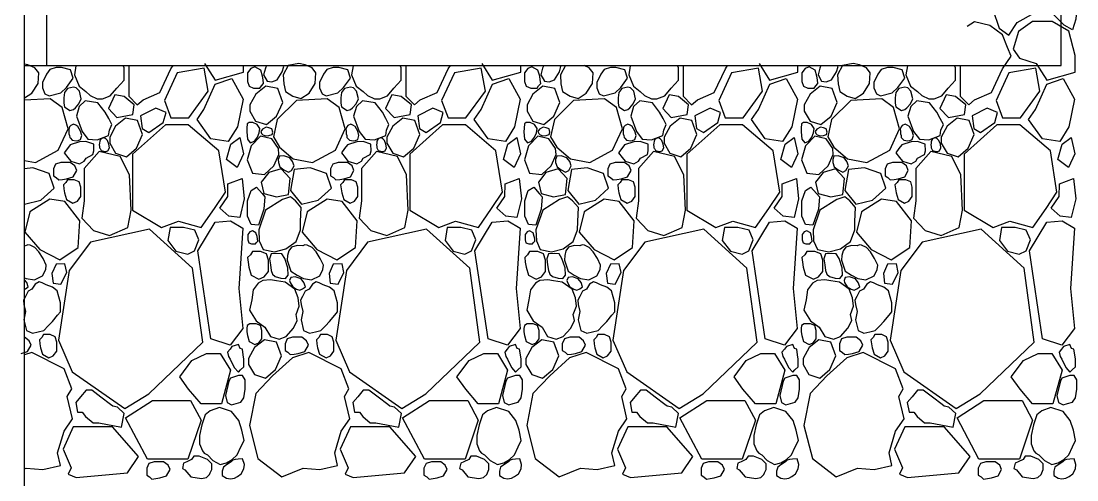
# Model space of a CAD drawing. Header units: millimetres. Extents: x 10227 to 13232, y 2 to 9351.
# Drawn here: x 11407.1 to 11743.1, y 764.8 to 911.1 of the extents above; entities that cross this region are included whole.
import ezdxf

# ---------------------------------------------------------------- set-up
doc = ezdxf.new("R2010")
doc.units = ezdxf.units.MM
for name, color, linetype in [('A-FURN', 9, 'Continuous'), ('A-WALL-FULL-EXTR', 1, 'Continuous'), ('RETINO', 20, 'Continuous')]:
    doc.layers.add(name, color=color, linetype=linetype)

msp = doc.modelspace()

# ---------------------------------------------------------------- linework, layer by layer
at = {"layer": 'A-FURN', "ltscale": 0.1}
msp.add_line((11408.18, 2.43), (11408.18, 896.87), dxfattribs=at)
at = {"layer": 'A-WALL-FULL-EXTR', "ltscale": 0.1}
for p, q in [((11408.18, 896.87), (11408.18, 1398.76)), ((11415.18, 1398.75), (11415.18, 896.87)), ((11738.18, 896.87), (11738.18, 1103.98)), ((11408.18, 896.87), (11708.18, 896.87)), ((11708.18, 896.87), (11738.18, 896.87))]:
    msp.add_line(p, q, dxfattribs=at)
at = {"layer": 'RETINO'}
for points in [[(11724.08, 910.56), (11729.6, 913.67), (11731.79, 918.62), (11729.95, 923.22), (11725, 924.61), (11718.33, 921.27), (11716.38, 914.7), (11718.45, 908.83), (11721.44, 906.53), (11724.08, 910.56)], [(11742.82, 911.7), (11741.74, 908.27), (11739.12, 909.76), (11735.87, 912.93), (11736.95, 915.59), (11738.71, 917.67), (11740.88, 918.22), (11742.24, 916.77), (11743.14, 915.68), (11742.82, 911.7)], [(11710.56, 885.99), (11715.93, 888.31), (11719.47, 895.87), (11722.26, 899.88), (11721.1, 902.68), (11719.47, 906.63), (11715.39, 909.69), (11710.56, 910.85), (11708.18, 909.32)], [(11730.18, 897.56), (11733.52, 892.24), (11742.58, 894.76), (11742.58, 900.08), (11740.53, 907.86), (11735.29, 910.93), (11728.96, 910.93), (11724.53, 907.79), (11722.83, 902.13), (11724.87, 899.2), (11730.18, 897.56)], [(11410.51, 888.13), (11412.48, 891.22), (11412.69, 894.62), (11411.48, 896.21), (11409.27, 897.11), (11408.18, 897.37)], [(11465.5, 897.56), (11468.84, 892.24), (11477.9, 894.76), (11477.9, 896.87)], [(11498.73, 888.13), (11500.7, 891.22), (11500.91, 894.62), (11499.71, 896.21), (11497.49, 897.11), (11495.45, 897.59), (11492.12, 896.89), (11490.54, 893.98), (11490.69, 891.07), (11491.21, 888.62), (11493.59, 887.16), (11496.14, 886.42), (11498.73, 888.13)], [(11553.73, 897.56), (11557.07, 892.24), (11566.13, 894.76), (11566.13, 896.87)], [(11641.96, 897.56), (11645.29, 892.24), (11654.35, 894.76), (11654.35, 896.87)], [(11675.19, 888.13), (11677.16, 891.22), (11677.37, 894.62), (11676.16, 896.21), (11673.94, 897.11), (11671.91, 897.59), (11668.57, 896.89), (11666.99, 893.98), (11667.14, 891.07), (11667.66, 888.62), (11670.04, 887.16), (11672.59, 886.42), (11675.19, 888.13)], [(11416, 887.26), (11419.7, 888.14), (11421.5, 889.9), (11423.68, 892.82), (11422.84, 895.55), (11419.93, 896.25), (11418.22, 896.25), (11416.19, 895.6), (11415.12, 894.15), (11413.84, 891.5), (11413.84, 889.82), (11414.68, 887.89), (11416, 887.26)], [(11424.54, 896.87), (11424.53, 896.84), (11424.04, 893.94), (11425.53, 890.34)], [(11425.53, 890.34), (11427.7, 888.64), (11429.11, 887.35), (11431.32, 886.26), (11433.02, 886.26), (11435.47, 887.19), (11437.52, 889.68), (11439.85, 892.2), (11439.85, 896.15), (11439.54, 896.87)], [(11441.32, 896.87), (11441.32, 895.05), (11441.32, 890.08), (11441.32, 887.15), (11444.05, 884.36), (11445.88, 885.99)], [(11445.88, 885.99), (11451.25, 888.31), (11454.79, 895.87), (11455.49, 896.87)], [(11454.74, 880.21), (11460.46, 880.21), (11466.64, 888.74), (11465.34, 896.1), (11456.8, 894.59), (11452.72, 885.77)], [(11483.93, 893.53), (11483.35, 895.46), (11481.45, 896.5), (11480.15, 895.95), (11479.14, 894.57), (11479.14, 891.83), (11479.62, 890.27), (11481.05, 889.63), (11483.08, 889.63), (11483.56, 890.46), (11484.25, 891.18), (11484.13, 892.32), (11483.93, 893.53)], [(11480.36, 896.87), (11480.77, 896.79), (11481, 896.87)], [(11484.85, 896.06), (11484.28, 893.97), (11485.41, 891.93), (11486.92, 891.69), (11488.63, 892.36), (11490.2, 894.87), (11490.66, 896.57), (11490.45, 896.87)], [(11485.19, 896.87), (11484.85, 896.06)], [(11504.23, 887.26), (11507.92, 888.14), (11509.73, 889.9), (11511.9, 892.82), (11511.07, 895.55), (11508.16, 896.25), (11506.44, 896.25), (11504.42, 895.6), (11503.35, 894.15), (11502.06, 891.5), (11502.06, 889.82), (11502.91, 887.89), (11504.23, 887.26)], [(11512.77, 896.87), (11512.75, 896.84), (11512.26, 893.94), (11513.76, 890.34)], [(11513.76, 890.34), (11515.92, 888.64), (11517.33, 887.35), (11519.55, 886.26), (11521.24, 886.26), (11523.7, 887.19), (11525.75, 889.68), (11528.08, 892.2), (11528.08, 896.15), (11527.77, 896.87)], [(11529.55, 896.87), (11529.55, 895.05), (11529.55, 890.08), (11529.55, 887.15), (11532.27, 884.36), (11534.11, 885.99)], [(11534.11, 885.99), (11539.48, 888.31), (11543.02, 895.87), (11543.72, 896.87)], [(11542.97, 880.21), (11548.69, 880.21), (11554.87, 888.74), (11553.57, 896.1), (11545.02, 894.59), (11540.94, 885.77)], [(11572.16, 893.53), (11571.57, 895.46), (11569.68, 896.5), (11568.38, 895.95), (11567.36, 894.57), (11567.36, 891.83), (11567.85, 890.27), (11569.28, 889.63), (11571.31, 889.63), (11571.79, 890.46), (11572.48, 891.18), (11572.35, 892.32), (11572.16, 893.53)], [(11568.58, 896.87), (11569, 896.79), (11569.23, 896.87)], [(11573.08, 896.06), (11572.51, 893.97), (11573.64, 891.93), (11575.15, 891.69), (11576.85, 892.36), (11578.43, 894.87), (11578.88, 896.57), (11578.68, 896.87)], [(11573.42, 896.87), (11573.08, 896.06)], [(11580.33, 896.87), (11578.77, 893.98), (11578.92, 891.07), (11579.44, 888.62), (11581.81, 887.16), (11584.36, 886.42), (11586.96, 888.13)], [(11586.96, 888.13), (11588.93, 891.22), (11589.14, 894.62), (11587.94, 896.21), (11586.31, 896.87)], [(11592.45, 887.26), (11596.15, 888.14), (11597.95, 889.9), (11600.13, 892.82), (11599.3, 895.55), (11596.38, 896.25), (11594.67, 896.25), (11592.64, 895.6), (11591.57, 894.15), (11590.29, 891.5), (11590.29, 889.82), (11591.13, 887.89), (11592.45, 887.26)], [(11601, 896.87), (11600.98, 896.84), (11600.49, 893.94), (11601.98, 890.34)], [(11601.98, 890.34), (11604.15, 888.64), (11605.56, 887.35), (11607.78, 886.26), (11609.47, 886.26), (11611.93, 887.19), (11613.98, 889.68), (11616.3, 892.2), (11616.3, 896.15), (11615.99, 896.87)], [(11617.78, 896.87), (11617.78, 895.05), (11617.78, 890.08), (11617.78, 887.15), (11620.5, 884.36), (11622.33, 885.99)], [(11622.33, 885.99), (11627.71, 888.31), (11631.24, 895.87), (11631.94, 896.87)], [(11631.19, 880.21), (11636.92, 880.21), (11643.09, 888.74), (11641.79, 896.1), (11633.25, 894.59), (11629.17, 885.77)], [(11660.39, 893.53), (11659.8, 895.46), (11657.91, 896.5), (11656.6, 895.95), (11655.59, 894.57), (11655.59, 891.83), (11656.07, 890.27), (11657.5, 889.63), (11659.54, 889.63), (11660.01, 890.46), (11660.71, 891.18), (11660.58, 892.32), (11660.39, 893.53)], [(11656.81, 896.87), (11657.23, 896.79), (11657.45, 896.87)], [(11661.3, 896.06), (11660.74, 893.97), (11661.86, 891.93), (11663.37, 891.69), (11665.08, 892.36), (11666.65, 894.87), (11667.11, 896.57), (11666.9, 896.87)], [(11661.65, 896.87), (11661.3, 896.06)], [(11680.68, 887.26), (11684.38, 888.14), (11686.18, 889.9), (11688.36, 892.82), (11687.52, 895.55), (11684.61, 896.25), (11682.9, 896.25), (11680.87, 895.6), (11679.8, 894.15), (11678.52, 891.5), (11678.52, 889.82), (11679.36, 887.89), (11680.68, 887.26)], [(11689.22, 896.87), (11689.21, 896.84), (11688.72, 893.94), (11690.21, 890.34)], [(11690.21, 890.34), (11692.38, 888.64), (11693.79, 887.35), (11696, 886.26), (11697.7, 886.26), (11700.15, 887.19), (11702.2, 889.68), (11704.53, 892.2), (11704.53, 896.15), (11704.22, 896.87)], [(11706, 896.87), (11706, 895.05), (11706, 890.08), (11706, 887.15), (11708.72, 884.36), (11710.56, 885.99)], [(11719.42, 880.21), (11725.14, 880.21), (11731.32, 888.74), (11730.02, 896.1), (11721.48, 894.59), (11717.4, 885.77)], [(11467.51, 873.5), (11463.07, 879.68), (11465.29, 882.86), (11468.9, 890.98), (11474.13, 892.72), (11477.73, 886.21), (11475.93, 877.32)], [(11555.73, 873.5), (11551.3, 879.68), (11553.52, 882.86), (11557.12, 890.98), (11562.35, 892.72), (11565.96, 886.21), (11564.16, 877.32)], [(11643.96, 873.5), (11639.52, 879.68), (11641.75, 882.86), (11645.35, 890.98), (11650.58, 892.72), (11654.18, 886.21), (11652.38, 877.32)], [(11732.18, 873.5), (11727.75, 879.68), (11729.97, 882.86), (11733.58, 890.98), (11738.81, 892.72), (11742.41, 886.21), (11740.61, 877.32)], [(11408.18, 886.6), (11410.51, 888.13)], [(11426.22, 886.31), (11425.64, 888.69), (11424.62, 889.75), (11423.72, 890.03), (11421.82, 889.57), (11420.88, 888.32), (11420.65, 886.63), (11420.64, 884.89), (11420.86, 883.73), (11422.63, 882.51), (11423.71, 882.88), (11424.35, 883.41), (11425.47, 884.64), (11426.22, 886.31)], [(11436.9, 887.56), (11434.87, 883.16), (11437.59, 880.31), (11442.64, 881.26), (11443.07, 884.35), (11439.87, 887.03), (11436.9, 887.56)], [(11481.74, 879.16), (11485.23, 878.06), (11488.42, 880.8), (11490.37, 885.16), (11488.78, 889.57), (11484.96, 890.31), (11481.79, 887.76), (11479.88, 884.32), (11479.88, 882.37), (11481.74, 879.16)], [(11514.45, 886.31), (11513.87, 888.69), (11512.85, 889.75), (11511.95, 890.03), (11510.05, 889.57), (11509.11, 888.32), (11508.87, 886.63), (11508.87, 884.89), (11509.09, 883.73), (11510.86, 882.51), (11511.94, 882.88), (11512.58, 883.41), (11513.69, 884.64), (11514.45, 886.31)], [(11525.12, 887.56), (11523.09, 883.16), (11525.82, 880.31), (11530.87, 881.26), (11531.29, 884.35), (11528.09, 887.03), (11525.12, 887.56)], [(11569.97, 879.16), (11573.46, 878.06), (11576.65, 880.8), (11578.59, 885.16), (11577, 889.57), (11573.19, 890.31), (11570.01, 887.76), (11568.11, 884.32), (11568.11, 882.37), (11569.97, 879.16)], [(11602.68, 886.31), (11602.09, 888.69), (11601.08, 889.75), (11600.18, 890.03), (11598.27, 889.57), (11597.34, 888.32), (11597.1, 886.63), (11597.09, 884.89), (11597.31, 883.73), (11599.09, 882.51), (11600.17, 882.88), (11600.8, 883.41), (11601.92, 884.64), (11602.68, 886.31)], [(11613.35, 887.56), (11611.32, 883.16), (11614.04, 880.31), (11619.1, 881.26), (11619.52, 884.35), (11616.32, 887.03), (11613.35, 887.56)], [(11658.2, 879.16), (11661.68, 878.06), (11664.88, 880.8), (11666.82, 885.16), (11665.23, 889.57), (11661.42, 890.31), (11658.24, 887.76), (11656.33, 884.32), (11656.33, 882.37), (11658.2, 879.16)], [(11690.9, 886.31), (11690.32, 888.69), (11689.3, 889.75), (11688.4, 890.03), (11686.5, 889.57), (11685.56, 888.32), (11685.33, 886.63), (11685.32, 884.89), (11685.54, 883.73), (11687.31, 882.51), (11688.39, 882.88), (11689.03, 883.41), (11690.14, 884.64), (11690.9, 886.31)], [(11701.58, 887.56), (11699.55, 883.16), (11702.27, 880.31), (11707.32, 881.26), (11707.75, 884.35), (11704.55, 887.03), (11701.58, 887.56)], [(11420.11, 883.55), (11416.32, 886.24), (11408.18, 885.83)], [(11433.85, 882.02), (11431.55, 885.04), (11427.52, 885.66), (11425.58, 883.82), (11424.69, 880.73), (11426.48, 875.88), (11428.35, 873.43), (11431.3, 873.24), (11434.9, 874.57), (11435.2, 876.34), (11435.96, 878.07), (11434.99, 880.01), (11433.85, 882.02)], [(11452.72, 885.77), (11454.74, 880.21)], [(11508.33, 883.55), (11504.54, 886.24), (11494.73, 885.74), (11488.59, 879.67), (11487.41, 874.13), (11489.34, 870.9), (11493.69, 867.2), (11499.86, 865.96), (11507.11, 869.88), (11510.25, 876.69), (11508.33, 883.55)], [(11522.08, 882.02), (11519.78, 885.04), (11515.75, 885.66), (11513.8, 883.82), (11512.91, 880.73), (11514.7, 875.88), (11516.58, 873.43), (11519.52, 873.24), (11523.13, 874.57), (11523.42, 876.34), (11524.18, 878.07), (11523.21, 880.01), (11522.08, 882.02)], [(11540.94, 885.77), (11542.97, 880.21)], [(11596.56, 883.55), (11592.77, 886.24), (11582.96, 885.74), (11576.82, 879.67), (11575.64, 874.13), (11577.57, 870.9), (11581.91, 867.2), (11588.09, 865.96), (11595.34, 869.88), (11598.47, 876.69), (11596.56, 883.55)], [(11610.3, 882.02), (11608.01, 885.04), (11603.98, 885.66), (11602.03, 883.82), (11601.14, 880.73), (11602.93, 875.88), (11604.8, 873.43), (11607.75, 873.24), (11611.35, 874.57), (11611.65, 876.34), (11612.41, 878.07), (11611.44, 880.01), (11610.3, 882.02)], [(11629.17, 885.77), (11631.19, 880.21)], [(11684.79, 883.55), (11681, 886.24), (11671.18, 885.74), (11665.05, 879.67), (11663.86, 874.13), (11665.8, 870.9), (11670.14, 867.2), (11676.31, 865.96), (11683.57, 869.88), (11686.7, 876.69), (11684.79, 883.55)], [(11698.53, 882.02), (11696.23, 885.04), (11692.2, 885.66), (11690.26, 883.82), (11689.36, 880.73), (11691.16, 875.88), (11693.03, 873.43), (11695.98, 873.24), (11699.58, 874.57), (11699.88, 876.34), (11700.63, 878.07), (11699.67, 880.01), (11698.53, 882.02)], [(11717.4, 885.77), (11719.42, 880.21)], [(11408.18, 866.65), (11411.63, 865.96), (11418.89, 869.88), (11422.02, 876.69), (11420.11, 883.55)], [(11445.63, 876.86), (11447.78, 875.54), (11452.35, 878.76), (11453.24, 881.92), (11449.95, 883.34), (11445.08, 880.89), (11445.63, 876.86)], [(11533.86, 876.86), (11536.01, 875.54), (11540.58, 878.76), (11541.46, 881.92), (11538.17, 883.34), (11533.31, 880.89), (11533.86, 876.86)], [(11622.09, 876.86), (11624.24, 875.54), (11628.8, 878.76), (11629.69, 881.92), (11626.4, 883.34), (11621.54, 880.89), (11622.09, 876.86)], [(11710.31, 876.86), (11712.46, 875.54), (11717.03, 878.76), (11717.92, 881.92), (11714.63, 883.34), (11709.76, 880.89), (11710.31, 876.86)], [(11423.34, 873.11), (11424.67, 872.94), (11425.28, 873.03), (11426.03, 873.37), (11426.4, 874.58), (11425.98, 875.95), (11425.18, 877.41), (11424.45, 877.9), (11423.8, 878.16), (11422.86, 877.75), (11422.49, 877.36), (11422.25, 876.62), (11422.28, 875.85), (11422.3, 875.15), (11422.48, 874.56), (11422.56, 873.99), (11422.79, 873.75), (11423.34, 873.11)], [(11437.13, 868.93), (11440.62, 867.83), (11443.81, 870.57), (11445.76, 874.93), (11444.17, 879.34), (11440.35, 880.08), (11437.17, 877.53), (11435.27, 874.09), (11435.27, 872.14), (11437.13, 868.93)], [(11464.4, 845.32), (11468.63, 851.35), (11472.1, 856.58), (11470.01, 869.75), (11460.26, 877.99), (11453.01, 877.99), (11442.55, 868.62), (11442.55, 850.79), (11451.81, 845.25), (11457.14, 847.32), (11464.4, 845.32)], [(11475.93, 877.32), (11473.01, 872.68)], [(11479.11, 873.44), (11480.04, 872.29), (11481.32, 872.79), (11482.28, 874.09), (11482.86, 875.43), (11483.09, 876.83), (11482.23, 878.1), (11480.87, 878.77), (11479.62, 878.77), (11479.04, 878.28), (11478.95, 876.89), (11478.92, 875.78), (11479.11, 873.44)], [(11484.97, 874.45), (11485.98, 874.58), (11486.96, 874.93), (11487.2, 875.66), (11486.88, 876.68), (11485.98, 877.09), (11485.04, 877.2), (11483.9, 876.59), (11483.34, 875.9), (11483.63, 875.26), (11484.07, 874.84), (11484.97, 874.45)], [(11511.56, 873.11), (11512.9, 872.94), (11513.51, 873.03), (11514.26, 873.37), (11514.63, 874.58), (11514.21, 875.95), (11513.4, 877.41), (11512.68, 877.9), (11512.03, 878.16), (11511.09, 877.75), (11510.72, 877.36), (11510.48, 876.62), (11510.51, 875.85), (11510.53, 875.15), (11510.71, 874.56), (11510.79, 873.99), (11511.02, 873.75), (11511.56, 873.11)], [(11525.36, 868.93), (11528.84, 867.83), (11532.04, 870.57), (11533.98, 874.93), (11532.39, 879.34), (11528.58, 880.08), (11525.4, 877.53), (11523.49, 874.09), (11523.49, 872.14), (11525.36, 868.93)], [(11552.63, 845.32), (11556.86, 851.35), (11560.33, 856.58), (11558.23, 869.75), (11548.48, 877.99), (11541.24, 877.99), (11530.78, 868.62), (11530.78, 850.79), (11540.03, 845.25), (11545.37, 847.32), (11552.63, 845.32)], [(11564.16, 877.32), (11561.24, 872.68)], [(11567.33, 873.44), (11568.27, 872.29), (11569.55, 872.79), (11570.5, 874.09), (11571.08, 875.43), (11571.32, 876.83), (11570.46, 878.1), (11569.1, 878.77), (11567.85, 878.77), (11567.27, 878.28), (11567.18, 876.89), (11567.14, 875.78), (11567.33, 873.44)], [(11573.19, 874.45), (11574.21, 874.58), (11575.19, 874.93), (11575.42, 875.66), (11575.11, 876.68), (11574.21, 877.09), (11573.27, 877.2), (11572.13, 876.59), (11571.57, 875.9), (11571.86, 875.26), (11572.29, 874.84), (11573.19, 874.45)], [(11599.79, 873.11), (11601.12, 872.94), (11601.74, 873.03), (11602.48, 873.37), (11602.86, 874.58), (11602.43, 875.95), (11601.63, 877.41), (11600.91, 877.9), (11600.25, 878.16), (11599.31, 877.75), (11598.95, 877.36), (11598.7, 876.62), (11598.74, 875.85), (11598.75, 875.15), (11598.93, 874.56), (11599.02, 873.99), (11599.25, 873.75), (11599.79, 873.11)], [(11613.58, 868.93), (11617.07, 867.83), (11620.27, 870.57), (11622.21, 874.93), (11620.62, 879.34), (11616.81, 880.08), (11613.63, 877.53), (11611.72, 874.09), (11611.72, 872.14), (11613.58, 868.93)], [(11640.86, 845.32), (11645.09, 851.35), (11648.56, 856.58), (11646.46, 869.75), (11636.71, 877.99), (11629.47, 877.99), (11619, 868.62), (11619, 850.79), (11628.26, 845.25), (11633.59, 847.32), (11640.86, 845.32)], [(11652.38, 877.32), (11649.46, 872.68)], [(11655.56, 873.44), (11656.49, 872.29), (11657.78, 872.79), (11658.73, 874.09), (11659.31, 875.43), (11659.55, 876.83), (11658.68, 878.1), (11657.33, 878.77), (11656.08, 878.77), (11655.49, 878.28), (11655.41, 876.89), (11655.37, 875.78), (11655.56, 873.44)], [(11661.42, 874.45), (11662.44, 874.58), (11663.42, 874.93), (11663.65, 875.66), (11663.33, 876.68), (11662.44, 877.09), (11661.49, 877.2), (11660.36, 876.59), (11659.79, 875.9), (11660.09, 875.26), (11660.52, 874.84), (11661.42, 874.45)], [(11688.02, 873.11), (11689.35, 872.94), (11689.96, 873.03), (11690.71, 873.37), (11691.08, 874.58), (11690.66, 875.95), (11689.85, 877.41), (11689.13, 877.9), (11688.48, 878.16), (11687.54, 877.75), (11687.17, 877.36), (11686.93, 876.62), (11686.96, 875.85), (11686.98, 875.15), (11687.16, 874.56), (11687.24, 873.99), (11687.47, 873.75), (11688.02, 873.11)], [(11701.81, 868.93), (11705.3, 867.83), (11708.49, 870.57), (11710.44, 874.93), (11708.85, 879.34), (11705.03, 880.08), (11701.85, 877.53), (11699.95, 874.09), (11699.95, 872.14), (11701.81, 868.93)], [(11729.08, 845.32), (11733.31, 851.35), (11736.78, 856.58), (11734.69, 869.75), (11724.94, 877.99), (11717.69, 877.99), (11707.23, 868.62), (11707.23, 850.79), (11716.49, 845.25), (11721.82, 847.32), (11729.08, 845.32)], [(11740.61, 877.32), (11737.69, 872.68)], [(11432.55, 869.84), (11433.59, 869.54), (11434.09, 869.54), (11434.73, 869.72), (11435.17, 870.64), (11435, 871.79), (11434.53, 873.04), (11434.02, 873.52), (11433.53, 873.81), (11432.73, 873.59), (11432.39, 873.33), (11432.11, 872.77), (11432.04, 872.15), (11431.97, 871.59), (11432.04, 871.09), (11432.04, 870.64), (11432.2, 870.41), (11432.55, 869.84)], [(11475.83, 864.37), (11472.44, 866.96), (11473.81, 871.83), (11476.68, 873.96), (11477.84, 868.78), (11475.83, 864.37)], [(11486.86, 873.52), (11483.29, 874.33), (11480.34, 871.33), (11479.07, 866.82), (11480.72, 862.56), (11484.58, 862.14), (11487.53, 864.94), (11489.15, 868.54), (11488.98, 870.48), (11486.86, 873.52)], [(11520.78, 869.84), (11521.82, 869.54), (11522.32, 869.54), (11522.95, 869.72), (11523.4, 870.64), (11523.22, 871.79), (11522.76, 873.04), (11522.24, 873.52), (11521.75, 873.81), (11520.95, 873.59), (11520.62, 873.33), (11520.33, 872.77), (11520.27, 872.15), (11520.2, 871.59), (11520.27, 871.09), (11520.27, 870.64), (11520.42, 870.41), (11520.78, 869.84)], [(11564.06, 864.37), (11560.66, 866.96), (11562.03, 871.83), (11564.91, 873.96), (11566.07, 868.78), (11564.06, 864.37)], [(11575.09, 873.52), (11571.52, 874.33), (11568.56, 871.33), (11567.29, 866.82), (11568.94, 862.56), (11572.81, 862.14), (11575.76, 864.94), (11577.37, 868.54), (11577.21, 870.48), (11575.09, 873.52)], [(11609, 869.84), (11610.05, 869.54), (11610.54, 869.54), (11611.18, 869.72), (11611.62, 870.64), (11611.45, 871.79), (11610.98, 873.04), (11610.47, 873.52), (11609.98, 873.81), (11609.18, 873.59), (11608.84, 873.33), (11608.56, 872.77), (11608.49, 872.15), (11608.42, 871.59), (11608.49, 871.09), (11608.49, 870.64), (11608.65, 870.41), (11609, 869.84)], [(11652.28, 864.37), (11648.89, 866.96), (11650.26, 871.83), (11653.14, 873.96), (11654.3, 868.78), (11652.28, 864.37)], [(11663.31, 873.52), (11659.75, 874.33), (11656.79, 871.33), (11655.52, 866.82), (11657.17, 862.56), (11661.03, 862.14), (11663.99, 864.94), (11665.6, 868.54), (11665.44, 870.48), (11663.31, 873.52)], [(11697.23, 869.84), (11698.27, 869.54), (11698.77, 869.54), (11699.41, 869.72), (11699.85, 870.64), (11699.68, 871.79), (11699.21, 873.04), (11698.69, 873.52), (11698.21, 873.81), (11697.41, 873.59), (11697.07, 873.33), (11696.79, 872.77), (11696.72, 872.15), (11696.65, 871.59), (11696.72, 871.09), (11696.72, 870.64), (11696.87, 870.41), (11697.23, 869.84)], [(11740.51, 864.37), (11737.12, 866.96), (11738.49, 871.83), (11741.36, 873.96), (11742.52, 868.78), (11740.51, 864.37)], [(11430.21, 871.88), (11427.69, 872.71), (11425.69, 872.54), (11422.72, 871.67), (11421.82, 870.43), (11420.83, 869.05), (11421.95, 867.6), (11422.9, 866.38), (11425.66, 865.56), (11427.16, 866.37), (11427.75, 867.35), (11429.96, 868.54), (11430.27, 869.76), (11430.21, 871.88)], [(11473.01, 872.68), (11467.51, 873.5)], [(11518.44, 871.88), (11515.91, 872.71), (11513.92, 872.54), (11510.94, 871.67), (11510.05, 870.43), (11509.05, 869.05), (11510.18, 867.6), (11511.13, 866.38), (11513.89, 865.56), (11515.38, 866.37), (11515.98, 867.35), (11518.19, 868.54), (11518.49, 869.76), (11518.44, 871.88)], [(11561.24, 872.68), (11555.73, 873.5)], [(11606.66, 871.88), (11604.14, 872.71), (11602.15, 872.54), (11599.17, 871.67), (11598.28, 870.43), (11597.28, 869.05), (11598.4, 867.6), (11599.35, 866.38), (11602.12, 865.56), (11603.61, 866.37), (11604.2, 867.35), (11606.42, 868.54), (11606.72, 869.76), (11606.66, 871.88)], [(11649.46, 872.68), (11643.96, 873.5)], [(11694.89, 871.88), (11692.36, 872.71), (11690.37, 872.54), (11687.4, 871.67), (11686.5, 870.43), (11685.5, 869.05), (11686.63, 867.6), (11687.58, 866.38), (11690.34, 865.56), (11691.84, 866.37), (11692.43, 867.35), (11694.64, 868.54), (11694.95, 869.76), (11694.89, 871.88)], [(11737.69, 872.68), (11732.18, 873.5)], [(11435.21, 842.77), (11441.01, 845.24), (11442.08, 850.8), (11441.54, 862.03), (11438.61, 867.9), (11431.97, 869.53), (11427.16, 864.06), (11427.16, 853.78), (11426.43, 848.2), (11430.15, 844.32), (11435.21, 842.77)], [(11489.48, 864.62), (11490.71, 863.64), (11492.15, 862.95), (11493.19, 863.46), (11493.98, 864.9), (11493.47, 866.33), (11492.58, 867.48), (11490.7, 868.08), (11489.33, 867.96), (11488.95, 866.96), (11488.96, 866.03), (11489.48, 864.62)], [(11523.44, 842.77), (11529.23, 845.24), (11530.31, 850.8), (11529.77, 862.03), (11526.84, 867.9), (11520.19, 869.53), (11515.38, 864.06), (11515.38, 853.78), (11514.66, 848.2), (11518.38, 844.32), (11523.44, 842.77)], [(11577.71, 864.62), (11578.93, 863.64), (11580.37, 862.95), (11581.42, 863.46), (11582.2, 864.9), (11581.7, 866.33), (11580.8, 867.48), (11578.93, 868.08), (11577.56, 867.96), (11577.18, 866.96), (11577.18, 866.03), (11577.71, 864.62)], [(11611.66, 842.77), (11617.46, 845.24), (11618.53, 850.8), (11617.99, 862.03), (11615.06, 867.9), (11608.42, 869.53), (11603.61, 864.06), (11603.61, 853.78), (11602.88, 848.2), (11606.6, 844.32), (11611.66, 842.77)], [(11665.93, 864.62), (11667.16, 863.64), (11668.6, 862.95), (11669.64, 863.46), (11670.43, 864.9), (11669.92, 866.33), (11669.03, 867.48), (11667.16, 868.08), (11665.79, 867.96), (11665.41, 866.96), (11665.41, 866.03), (11665.93, 864.62)], [(11699.89, 842.77), (11705.69, 845.24), (11706.76, 850.8), (11706.22, 862.03), (11703.29, 867.9), (11696.65, 869.53), (11691.84, 864.06), (11691.84, 853.78), (11691.11, 848.2), (11694.83, 844.32), (11699.89, 842.77)], [(11410.84, 864.28), (11408.18, 864.01)], [(11408.18, 852.68), (11413.41, 853.94), (11417.63, 857.77), (11416.01, 862.53), (11410.84, 864.28)], [(11421.58, 860.81), (11423.65, 861.45), (11424.78, 863.48), (11424.18, 864.89), (11422.7, 865.98), (11419.75, 865.98), (11418.06, 865.46), (11417.38, 863.92), (11417.38, 861.73), (11418.27, 861.22), (11419.04, 860.47), (11420.28, 860.6), (11421.58, 860.81)], [(11488.36, 855.1), (11492.15, 855.74), (11492.69, 860.89), (11489.83, 863.99), (11485.91, 862.77), (11483.49, 859.67), (11484.38, 856.16), (11488.36, 855.1)], [(11499.07, 864.28), (11494, 863.77), (11492.84, 857.02), (11496.35, 852.66), (11501.64, 853.94), (11505.85, 857.77), (11504.24, 862.53), (11499.07, 864.28)], [(11509.8, 860.81), (11511.88, 861.45), (11513.01, 863.48), (11512.41, 864.89), (11510.93, 865.98), (11507.97, 865.98), (11506.29, 865.46), (11505.6, 863.92), (11505.6, 861.73), (11506.49, 861.22), (11507.27, 860.47), (11508.5, 860.6), (11509.8, 860.81)], [(11576.59, 855.1), (11580.38, 855.74), (11580.92, 860.89), (11578.06, 863.99), (11574.13, 862.77), (11571.72, 859.67), (11572.61, 856.16), (11576.59, 855.1)], [(11587.3, 864.28), (11582.23, 863.77), (11581.07, 857.02), (11584.57, 852.66), (11589.86, 853.94), (11594.08, 857.77), (11592.46, 862.53), (11587.3, 864.28)], [(11598.03, 860.81), (11600.11, 861.45), (11601.23, 863.48), (11600.63, 864.89), (11599.16, 865.98), (11596.2, 865.98), (11594.51, 865.46), (11593.83, 863.92), (11593.83, 861.73), (11594.72, 861.22), (11595.5, 860.47), (11596.73, 860.6), (11598.03, 860.81)], [(11664.81, 855.1), (11668.61, 855.74), (11669.14, 860.89), (11666.28, 863.99), (11662.36, 862.77), (11659.94, 859.67), (11660.83, 856.16), (11664.81, 855.1)], [(11675.52, 864.28), (11670.45, 863.77), (11669.29, 857.02), (11672.8, 852.66), (11678.09, 853.94), (11682.31, 857.77), (11680.69, 862.53), (11675.52, 864.28)], [(11686.26, 860.81), (11688.33, 861.45), (11689.46, 863.48), (11688.86, 864.89), (11687.38, 865.98), (11684.43, 865.98), (11682.74, 865.46), (11682.06, 863.92), (11682.06, 861.73), (11682.95, 861.22), (11683.72, 860.47), (11684.95, 860.6), (11686.26, 860.81)], [(11420.9, 856.28), (11421.53, 854.21), (11423.57, 853.08), (11424.98, 853.68), (11426.07, 855.16), (11426.07, 858.11), (11425.55, 859.8), (11424.01, 860.49), (11421.82, 860.49), (11421.3, 859.59), (11420.56, 858.82), (11420.69, 857.59), (11420.9, 856.28)], [(11472.86, 855.17), (11472.92, 859.17), (11477.43, 860.91), (11478.12, 854.41), (11476.68, 848.44)], [(11509.13, 856.28), (11509.76, 854.21), (11511.8, 853.08), (11513.2, 853.68), (11514.29, 855.16), (11514.29, 858.11), (11513.78, 859.8), (11512.24, 860.49), (11510.04, 860.49), (11509.53, 859.59), (11508.78, 858.82), (11508.92, 857.59), (11509.13, 856.28)], [(11561.08, 855.17), (11561.15, 859.17), (11565.65, 860.91), (11566.35, 854.41), (11564.91, 848.44)], [(11597.35, 856.28), (11597.99, 854.21), (11600.03, 853.08), (11601.43, 853.68), (11602.52, 855.16), (11602.52, 858.11), (11602, 859.8), (11600.46, 860.49), (11598.27, 860.49), (11597.76, 859.59), (11597.01, 858.82), (11597.14, 857.59), (11597.35, 856.28)], [(11649.31, 855.17), (11649.38, 859.17), (11653.88, 860.91), (11654.57, 854.41), (11653.13, 848.44)], [(11685.58, 856.28), (11686.21, 854.21), (11688.25, 853.08), (11689.66, 853.68), (11690.75, 855.16), (11690.75, 858.11), (11690.23, 859.8), (11688.69, 860.49), (11686.49, 860.49), (11685.98, 859.59), (11685.24, 858.82), (11685.37, 857.59), (11685.58, 856.28)], [(11737.54, 855.17), (11737.6, 859.17), (11742.11, 860.91), (11742.8, 854.41), (11741.36, 848.44)], [(11484.39, 851.09), (11482.67, 846.04), (11480.35, 846.25), (11479.18, 848.87), (11479.17, 853.76), (11480.28, 857.06), (11482, 858.08), (11483.81, 856.15), (11484.71, 855.06), (11484.39, 851.09)], [(11572.62, 851.09), (11570.89, 846.04), (11568.57, 846.25), (11567.41, 848.87), (11567.4, 853.76), (11568.51, 857.06), (11570.23, 858.08), (11572.03, 856.15), (11572.93, 855.06), (11572.62, 851.09)], [(11660.85, 851.09), (11659.12, 846.04), (11656.8, 846.25), (11655.63, 848.87), (11655.63, 853.76), (11656.74, 857.06), (11658.45, 858.08), (11660.26, 856.15), (11661.16, 855.06), (11660.85, 851.09)], [(11416.27, 854.32), (11409.86, 850.29), (11408.27, 843.74)], [(11425.82, 847.42), (11421.02, 853.52), (11416.27, 854.32)], [(11473.16, 848.86), (11470.32, 851.44), (11472.86, 855.17)], [(11496.04, 847.22), (11496.27, 851.66), (11494.38, 853.8), (11492.81, 855.06), (11490.24, 854.16), (11484.92, 850.75), (11482.74, 844.55), (11482.87, 841.03), (11484.12, 838.28), (11487.71, 837.57), (11491.39, 838.49), (11494.59, 840.8), (11495.96, 844.56), (11496.04, 847.22)], [(11504.5, 854.32), (11498.08, 850.29), (11496.5, 843.74)], [(11514.05, 847.42), (11509.24, 853.52), (11504.5, 854.32)], [(11561.39, 848.86), (11558.55, 851.44), (11561.08, 855.17)], [(11584.26, 847.22), (11584.5, 851.66), (11582.61, 853.8), (11581.04, 855.06), (11578.47, 854.16), (11573.14, 850.75), (11570.97, 844.55), (11571.1, 841.03), (11572.34, 838.28), (11575.93, 837.57), (11579.62, 838.49), (11582.82, 840.8), (11584.18, 844.56), (11584.26, 847.22)], [(11592.72, 854.32), (11586.31, 850.29), (11584.73, 843.74)], [(11602.27, 847.42), (11597.47, 853.52), (11592.72, 854.32)], [(11649.62, 848.86), (11646.78, 851.44), (11649.31, 855.17)], [(11672.49, 847.22), (11672.72, 851.66), (11670.84, 853.8), (11669.26, 855.06), (11666.7, 854.16), (11661.37, 850.75), (11659.19, 844.55), (11659.33, 841.03), (11660.57, 838.28), (11664.16, 837.57), (11667.85, 838.49), (11671.04, 840.8), (11672.41, 844.56), (11672.49, 847.22)], [(11680.95, 854.32), (11674.54, 850.29), (11672.95, 843.74)], [(11690.5, 847.42), (11685.7, 853.52), (11680.95, 854.32)], [(11737.84, 848.86), (11735, 851.44), (11737.54, 855.17)], [(11408.27, 843.74), (11413.02, 838.25), (11419.36, 834.95), (11425.28, 838.95), (11425.82, 847.42)], [(11473.65, 807.79), (11467.49, 809.82), (11463.33, 837.84), (11468.84, 846.95), (11473.75, 847.39), (11477.68, 845.11), (11476.39, 825.84)], [(11476.68, 848.44), (11473.16, 848.86)], [(11496.5, 843.74), (11501.25, 838.25), (11507.58, 834.95), (11513.5, 838.95), (11514.05, 847.42)], [(11561.87, 807.79), (11555.72, 809.82), (11551.55, 837.84), (11557.07, 846.95), (11561.97, 847.39), (11565.9, 845.11), (11564.62, 825.84)], [(11564.91, 848.44), (11561.39, 848.86)], [(11584.73, 843.74), (11589.48, 838.25), (11595.81, 834.95), (11601.73, 838.95), (11602.27, 847.42)], [(11650.1, 807.79), (11643.94, 809.82), (11639.78, 837.84), (11645.3, 846.95), (11650.2, 847.39), (11654.13, 845.11), (11652.85, 825.84)], [(11653.13, 848.44), (11649.62, 848.86)], [(11672.95, 843.74), (11677.7, 838.25), (11684.04, 834.95), (11689.96, 838.95), (11690.5, 847.42)], [(11738.32, 807.79), (11732.17, 809.82), (11728.01, 837.84), (11733.52, 846.95), (11738.43, 847.39), (11742.35, 845.11), (11741.07, 825.84)], [(11741.36, 848.44), (11737.84, 848.86)], [(11423.38, 799.3), (11440.05, 787.64), (11447.71, 792.23), (11464.88, 808.72), (11461.67, 832.32), (11447.94, 844.69), (11429.17, 840.65), (11422.38, 831.6), (11418.98, 809.41), (11423.38, 799.3)], [(11462.33, 844.44), (11458.79, 845.24), (11454.48, 845.3), (11453.81, 841.12), (11456.38, 837.75)], [(11462.27, 837.81), (11463.65, 841.34), (11462.33, 844.44)], [(11482.2, 842.41), (11481.84, 843.6), (11480.68, 844.24), (11479.88, 843.9), (11479.26, 843.06), (11479.26, 841.37), (11479.56, 840.41), (11480.43, 840.02), (11481.68, 840.02), (11481.97, 840.53), (11482.4, 840.97), (11482.32, 841.67), (11482.2, 842.41)], [(11511.61, 799.3), (11528.27, 787.64), (11535.94, 792.23), (11553.1, 808.72), (11549.9, 832.32), (11536.17, 844.69), (11517.39, 840.65), (11510.6, 831.6), (11507.21, 809.41), (11511.61, 799.3)], [(11550.56, 844.44), (11547.02, 845.24), (11542.71, 845.3), (11542.03, 841.12), (11544.6, 837.75)], [(11550.49, 837.81), (11551.87, 841.34), (11550.56, 844.44)], [(11570.43, 842.41), (11570.07, 843.6), (11568.91, 844.24), (11568.11, 843.9), (11567.49, 843.06), (11567.49, 841.37), (11567.78, 840.41), (11568.66, 840.02), (11569.91, 840.02), (11570.2, 840.53), (11570.63, 840.97), (11570.55, 841.67), (11570.43, 842.41)], [(11599.84, 799.3), (11616.5, 787.64), (11624.17, 792.23), (11641.33, 808.72), (11638.13, 832.32), (11624.4, 844.69), (11605.62, 840.65), (11598.83, 831.6), (11595.43, 809.41), (11599.84, 799.3)], [(11638.79, 844.44), (11635.25, 845.24), (11630.93, 845.3), (11630.26, 841.12), (11632.83, 837.75)], [(11638.72, 837.81), (11640.1, 841.34), (11638.79, 844.44)], [(11658.66, 842.41), (11658.3, 843.6), (11657.14, 844.24), (11656.33, 843.9), (11655.71, 843.06), (11655.71, 841.37), (11656.01, 840.41), (11656.89, 840.02), (11658.14, 840.02), (11658.43, 840.53), (11658.85, 840.97), (11658.78, 841.67), (11658.66, 842.41)], [(11688.06, 799.3), (11704.73, 787.64), (11712.39, 792.23), (11729.56, 808.72), (11726.35, 832.32), (11712.62, 844.69), (11693.85, 840.65), (11687.06, 831.6), (11683.66, 809.41), (11688.06, 799.3)], [(11727.01, 844.44), (11723.47, 845.24), (11719.16, 845.3), (11718.49, 841.12), (11721.05, 837.75)], [(11726.95, 837.81), (11728.33, 841.34), (11727.01, 844.44)], [(11408.18, 829.25), (11408.7, 828.98), (11411.31, 828.61), (11413.93, 829.85), (11414.91, 831.84), (11415.09, 833.28), (11414.09, 835.43), (11412.77, 837.55), (11411.45, 838.93), (11409.92, 839.61), (11409.22, 839.74), (11408.5, 839.48)], [(11408.5, 839.48), (11408.18, 839.5)], [(11456.38, 837.75), (11460.12, 836.73), (11462.27, 837.81)], [(11479.59, 832.62), (11480.35, 830.13), (11482.79, 828.78), (11484.48, 829.5), (11485.79, 831.27), (11485.79, 834.82), (11485.17, 836.84), (11483.32, 837.66), (11480.69, 837.66), (11480.07, 836.59), (11479.17, 835.66), (11479.34, 834.18), (11479.59, 832.62)], [(11487.95, 829.67), (11489.76, 829.12), (11491.27, 829.01), (11492.11, 830.11), (11492.01, 832.38), (11490.98, 835.42), (11490.07, 836.84), (11488.51, 836.97), (11486.7, 836.88), (11486.17, 835.3), (11486.45, 833.36), (11486.72, 831.56), (11487.11, 830.42), (11487.95, 829.67)], [(11496.73, 839.48), (11494.92, 839.55), (11493.1, 839.05), (11492.29, 837.83), (11491.88, 836.38), (11491.81, 834.83), (11492.43, 832.96), (11492.96, 831.38), (11494.9, 830.04), (11496.93, 828.98), (11499.53, 828.61), (11502.15, 829.85), (11503.14, 831.84), (11503.31, 833.28), (11502.32, 835.43), (11501, 837.55), (11499.68, 838.93), (11498.15, 839.61), (11497.44, 839.74), (11496.73, 839.48)], [(11544.6, 837.75), (11548.35, 836.73), (11550.49, 837.81)], [(11567.81, 832.62), (11568.57, 830.13), (11571.02, 828.78), (11572.71, 829.5), (11574.01, 831.27), (11574.01, 834.82), (11573.39, 836.84), (11571.54, 837.66), (11568.91, 837.66), (11568.3, 836.59), (11567.4, 835.66), (11567.56, 834.18), (11567.81, 832.62)], [(11576.18, 829.67), (11577.98, 829.12), (11579.49, 829.01), (11580.34, 830.11), (11580.24, 832.38), (11579.21, 835.42), (11578.3, 836.84), (11576.74, 836.97), (11574.93, 836.88), (11574.39, 835.3), (11574.68, 833.36), (11574.94, 831.56), (11575.34, 830.42), (11576.18, 829.67)], [(11584.95, 839.48), (11583.15, 839.55), (11581.32, 839.05), (11580.52, 837.83), (11580.11, 836.38), (11580.03, 834.83), (11580.66, 832.96), (11581.18, 831.38), (11583.13, 830.04), (11585.16, 828.98), (11587.76, 828.61), (11590.38, 829.85), (11591.36, 831.84), (11591.54, 833.28), (11590.54, 835.43), (11589.22, 837.55), (11587.91, 838.93), (11586.37, 839.61), (11585.67, 839.74), (11584.95, 839.48)], [(11632.83, 837.75), (11636.57, 836.73), (11638.72, 837.81)], [(11656.04, 832.62), (11656.8, 830.13), (11659.25, 828.78), (11660.93, 829.5), (11662.24, 831.27), (11662.24, 834.82), (11661.62, 836.84), (11659.77, 837.66), (11657.14, 837.66), (11656.53, 836.59), (11655.63, 835.66), (11655.79, 834.18), (11656.04, 832.62)], [(11664.4, 829.67), (11666.21, 829.12), (11667.72, 829.01), (11668.56, 830.11), (11668.46, 832.38), (11667.44, 835.42), (11666.53, 836.84), (11664.97, 836.97), (11663.15, 836.88), (11662.62, 835.3), (11662.9, 833.36), (11663.17, 831.56), (11663.56, 830.42), (11664.4, 829.67)], [(11673.18, 839.48), (11671.37, 839.55), (11669.55, 839.05), (11668.74, 837.83), (11668.33, 836.38), (11668.26, 834.83), (11668.88, 832.96), (11669.41, 831.38), (11671.36, 830.04), (11673.38, 828.98), (11675.98, 828.61), (11678.6, 829.85), (11679.59, 831.84), (11679.77, 833.28), (11678.77, 835.43), (11677.45, 837.55), (11676.13, 838.93), (11674.6, 839.61), (11673.9, 839.74), (11673.18, 839.48)], [(11721.05, 837.75), (11724.8, 836.73), (11726.95, 837.81)], [(11417.27, 827.58), (11419.76, 827.18), (11421.61, 830.89), (11421.04, 833.71), (11418.22, 833.56), (11416.89, 830.58), (11417.27, 827.58)], [(11505.5, 827.58), (11507.99, 827.18), (11509.84, 830.89), (11509.27, 833.71), (11506.45, 833.56), (11505.12, 830.58), (11505.5, 827.58)], [(11593.72, 827.58), (11596.21, 827.18), (11598.07, 830.89), (11597.49, 833.71), (11594.68, 833.56), (11593.34, 830.58), (11593.72, 827.58)], [(11681.95, 827.58), (11684.44, 827.18), (11686.29, 830.89), (11685.72, 833.71), (11682.9, 833.56), (11681.57, 830.58), (11681.95, 827.58)], [(11407.99, 815.88), (11408.79, 812.42), (11410.68, 811.56), (11412.53, 812.04), (11414.26, 812.5), (11415.71, 813.98), (11417.04, 815.33), (11418.68, 817.34), (11419.57, 818.44), (11419.57, 821.31), (11418.51, 825.13), (11417.02, 826.28), (11415.01, 826.97), (11413.76, 827.66), (11412.79, 827.96), (11411.57, 827.2), (11410.54, 825.62), (11409.3, 824.94), (11408.43, 823.3), (11407.82, 822.13), (11407.94, 820.72), (11408.49, 818.53), (11407.99, 815.88)], [(11408.18, 825.59), (11408.43, 825.68), (11409.36, 826.33), (11408.85, 827.76), (11408.18, 828.62)], [(11491.09, 827.9), (11488.35, 828.23), (11486.47, 828.6), (11484.01, 828.38), (11482.57, 827.5), (11480.95, 825.44), (11480.49, 822.24), (11479.81, 818.88), (11481.86, 815.5), (11484.66, 813.5), (11486.44, 810.56), (11489.18, 809.66), (11491.45, 810.53), (11493.78, 813.23), (11495, 815.6), (11494.6, 817.51), (11495.62, 820.23), (11495.31, 822.87), (11494.22, 825.6), (11491.09, 827.9)], [(11493.56, 826.33), (11494.79, 825.65), (11495.75, 825.35), (11496.66, 825.68), (11497.58, 826.33), (11497.08, 827.76), (11496.18, 828.91), (11494.31, 829.51), (11492.94, 829.39), (11492.56, 828.39), (11492.75, 827.7), (11493.56, 826.33)], [(11496.22, 815.88), (11497.01, 812.42), (11498.91, 811.56), (11500.75, 812.04), (11502.49, 812.5), (11503.94, 813.98), (11505.27, 815.33), (11506.91, 817.34), (11507.8, 818.44), (11507.8, 821.31), (11506.74, 825.13), (11505.25, 826.28), (11503.24, 826.97), (11501.99, 827.66), (11501.02, 827.96), (11499.8, 827.2), (11498.77, 825.62), (11497.52, 824.94), (11496.66, 823.3), (11496.05, 822.13), (11496.17, 820.72), (11496.71, 818.53), (11496.22, 815.88)], [(11579.31, 827.9), (11576.57, 828.23), (11574.7, 828.6), (11572.24, 828.38), (11570.79, 827.5), (11569.17, 825.44), (11568.72, 822.24), (11568.04, 818.88), (11570.08, 815.5), (11572.89, 813.5), (11574.67, 810.56), (11577.41, 809.66), (11579.67, 810.53), (11582.01, 813.23), (11583.22, 815.6), (11582.83, 817.51), (11583.85, 820.23), (11583.54, 822.87), (11582.45, 825.6), (11579.31, 827.9)], [(11581.79, 826.33), (11583.02, 825.65), (11583.98, 825.35), (11584.88, 825.68), (11585.81, 826.33), (11585.3, 827.76), (11584.41, 828.91), (11582.54, 829.51), (11581.16, 829.39), (11580.78, 828.39), (11580.98, 827.7), (11581.79, 826.33)], [(11584.44, 815.88), (11585.24, 812.42), (11587.13, 811.56), (11588.98, 812.04), (11590.71, 812.5), (11592.17, 813.98), (11593.5, 815.33), (11595.14, 817.34), (11596.03, 818.44), (11596.03, 821.31), (11594.97, 825.13), (11593.47, 826.28), (11591.47, 826.97), (11590.21, 827.66), (11589.25, 827.96), (11588.02, 827.2), (11587, 825.62), (11585.75, 824.94), (11584.89, 823.3), (11584.27, 822.13), (11584.39, 820.72), (11584.94, 818.53), (11584.44, 815.88)], [(11667.54, 827.9), (11664.8, 828.23), (11662.93, 828.6), (11660.47, 828.38), (11659.02, 827.5), (11657.4, 825.44), (11656.94, 822.24), (11656.26, 818.88), (11658.31, 815.5), (11661.12, 813.5), (11662.9, 810.56), (11665.63, 809.66), (11667.9, 810.53), (11670.23, 813.23), (11671.45, 815.6), (11671.05, 817.51), (11672.07, 820.23), (11671.76, 822.87), (11670.68, 825.6), (11667.54, 827.9)], [(11670.02, 826.33), (11671.24, 825.65), (11672.21, 825.35), (11673.11, 825.68), (11674.03, 826.33), (11673.53, 827.76), (11672.64, 828.91), (11670.76, 829.51), (11669.39, 829.39), (11669.01, 828.39), (11669.21, 827.7), (11670.02, 826.33)], [(11672.67, 815.88), (11673.47, 812.42), (11675.36, 811.56), (11677.21, 812.04), (11678.94, 812.5), (11680.39, 813.98), (11681.72, 815.33), (11683.36, 817.34), (11684.25, 818.44), (11684.25, 821.31), (11683.19, 825.13), (11681.7, 826.28), (11679.69, 826.97), (11678.44, 827.66), (11677.47, 827.96), (11676.25, 827.2), (11675.22, 825.62), (11673.98, 824.94), (11673.11, 823.3), (11672.5, 822.13), (11672.62, 820.72), (11673.17, 818.53), (11672.67, 815.88)], [(11476.39, 825.84), (11477.67, 813.08)], [(11564.62, 825.84), (11565.9, 813.08)], [(11652.85, 825.84), (11654.13, 813.08)], [(11741.07, 825.84), (11742.35, 813.08)], [(11479.09, 810.84), (11479.65, 808.97), (11481.49, 807.96), (11482.75, 808.5), (11483.73, 809.83), (11483.73, 812.49), (11483.27, 814), (11481.88, 814.62), (11479.91, 814.62), (11479.03, 814.06), (11478.88, 813.12), (11478.9, 812.01), (11479.09, 810.84)], [(11567.31, 810.84), (11567.88, 808.97), (11569.72, 807.96), (11570.98, 808.5), (11571.96, 809.83), (11571.96, 812.49), (11571.49, 814), (11570.11, 814.62), (11568.13, 814.62), (11567.26, 814.06), (11567.11, 813.12), (11567.12, 812.01), (11567.31, 810.84)], [(11655.54, 810.84), (11656.11, 808.97), (11657.94, 807.96), (11659.21, 808.5), (11660.19, 809.83), (11660.19, 812.49), (11659.72, 814), (11658.33, 814.62), (11656.36, 814.62), (11655.48, 814.06), (11655.34, 813.12), (11655.35, 812.01), (11655.54, 810.84)], [(11407.08, 805.12), (11409.16, 805.76), (11410.28, 807.79), (11409.69, 809.2), (11408.21, 810.29), (11408.18, 810.29)], [(11413.25, 806.94), (11413.88, 804.86), (11415.92, 803.73), (11417.32, 804.33), (11418.41, 805.81), (11418.41, 808.77), (11417.9, 810.45), (11416.35, 811.14), (11414.16, 811.14), (11413.65, 810.25), (11412.9, 809.47), (11413.04, 808.24), (11413.25, 806.94)], [(11477.67, 813.08), (11473.65, 807.79)], [(11495.31, 805.12), (11497.38, 805.76), (11498.51, 807.79), (11497.91, 809.2), (11496.43, 810.29), (11493.48, 810.29), (11491.79, 809.77), (11491.11, 808.23), (11491.11, 806.04), (11492, 805.53), (11492.77, 804.78), (11494.01, 804.91), (11495.31, 805.12)], [(11501.47, 806.94), (11502.11, 804.86), (11504.14, 803.73), (11505.55, 804.33), (11506.64, 805.81), (11506.64, 808.77), (11506.12, 810.45), (11504.58, 811.14), (11502.39, 811.14), (11501.88, 810.25), (11501.13, 809.47), (11501.26, 808.24), (11501.47, 806.94)], [(11565.9, 813.08), (11561.87, 807.79)], [(11583.53, 805.12), (11585.61, 805.76), (11586.74, 807.79), (11586.14, 809.2), (11584.66, 810.29), (11581.7, 810.29), (11580.02, 809.77), (11579.33, 808.23), (11579.33, 806.04), (11580.22, 805.53), (11581, 804.78), (11582.23, 804.91), (11583.53, 805.12)], [(11589.7, 806.94), (11590.33, 804.86), (11592.37, 803.73), (11593.78, 804.33), (11594.87, 805.81), (11594.87, 808.77), (11594.35, 810.45), (11592.81, 811.14), (11590.61, 811.14), (11590.1, 810.25), (11589.35, 809.47), (11589.49, 808.24), (11589.7, 806.94)], [(11654.13, 813.08), (11650.1, 807.79)], [(11671.76, 805.12), (11673.84, 805.76), (11674.96, 807.79), (11674.36, 809.2), (11672.89, 810.29), (11669.93, 810.29), (11668.24, 809.77), (11667.56, 808.23), (11667.56, 806.04), (11668.45, 805.53), (11669.23, 804.78), (11670.46, 804.91), (11671.76, 805.12)], [(11677.93, 806.94), (11678.56, 804.86), (11680.6, 803.73), (11682, 804.33), (11683.09, 805.81), (11683.09, 808.77), (11682.57, 810.45), (11681.03, 811.14), (11678.84, 811.14), (11678.33, 810.25), (11677.58, 809.47), (11677.72, 808.24), (11677.93, 806.94)], [(11742.35, 813.08), (11738.32, 807.79)], [(11473.67, 803.28), (11474.94, 800.61), (11476.24, 799.21), (11476.96, 799.9), (11477.99, 800.89), (11477.99, 803.26), (11477.78, 804.7), (11477.51, 806.5), (11476.79, 806.71), (11476.24, 807.95), (11474.2, 807.3), (11473.6, 806.54), (11472.81, 805.56), (11473.09, 804.12), (11473.67, 803.28)], [(11481.37, 798.38), (11484.86, 797.27), (11488.05, 800.01), (11489.99, 804.38), (11488.41, 808.78), (11484.59, 809.52), (11481.41, 806.98), (11479.51, 803.53), (11479.51, 801.58), (11481.37, 798.38)], [(11561.9, 803.28), (11563.16, 800.61), (11564.47, 799.21), (11565.19, 799.9), (11566.22, 800.89), (11566.22, 803.26), (11566.01, 804.7), (11565.74, 806.5), (11565.02, 806.71), (11564.47, 807.95), (11562.43, 807.3), (11561.82, 806.54), (11561.04, 805.56), (11561.32, 804.12), (11561.9, 803.28)], [(11569.6, 798.38), (11573.08, 797.27), (11576.28, 800.01), (11578.22, 804.38), (11576.63, 808.78), (11572.82, 809.52), (11569.64, 806.98), (11567.73, 803.53), (11567.73, 801.58), (11569.6, 798.38)], [(11650.12, 803.28), (11651.39, 800.61), (11652.7, 799.21), (11653.41, 799.9), (11654.45, 800.89), (11654.45, 803.26), (11654.23, 804.7), (11653.97, 806.5), (11653.24, 806.71), (11652.69, 807.95), (11650.66, 807.3), (11650.05, 806.54), (11649.26, 805.56), (11649.55, 804.12), (11650.12, 803.28)], [(11657.82, 798.38), (11661.31, 797.27), (11664.5, 800.01), (11666.45, 804.38), (11664.86, 808.78), (11661.04, 809.52), (11657.87, 806.98), (11655.96, 803.53), (11655.96, 801.58), (11657.82, 798.38)], [(11738.35, 803.28), (11739.61, 800.61), (11740.92, 799.21), (11741.64, 799.9), (11742.67, 800.89), (11742.67, 803.26), (11742.46, 804.7), (11742.19, 806.5), (11741.47, 806.71), (11740.92, 807.95), (11738.88, 807.3), (11738.28, 806.54), (11737.49, 805.56), (11737.77, 804.12), (11738.35, 803.28)], [(11413.99, 768.16), (11419.6, 769.41), (11418.71, 773.41), (11420.74, 780.38), (11423.46, 784.25), (11421.79, 791.44), (11423.2, 793.81), (11420.74, 800.22), (11410.48, 805.4), (11408.18, 804.67)], [(11460.37, 793.71), (11457.56, 797.71), (11461.46, 802.89), (11466.09, 805.08), (11470.45, 805.08), (11473.72, 799.8), (11470.82, 789.08), (11464.37, 789.08), (11460.37, 793.71)], [(11502.21, 768.16), (11507.83, 769.41), (11506.94, 773.41), (11508.97, 780.38), (11511.69, 784.25), (11510.02, 791.44), (11511.42, 793.81), (11508.97, 800.22), (11498.71, 805.4), (11493.45, 803.73), (11487.11, 798.04), (11481.78, 792.42), (11479.82, 782.17), (11482.48, 771.64), (11490.11, 765.82), (11496.89, 768.6), (11502.21, 768.16)], [(11548.6, 793.71), (11545.79, 797.71), (11549.69, 802.89), (11554.32, 805.08), (11558.68, 805.08), (11561.95, 799.8), (11559.04, 789.08), (11552.6, 789.08), (11548.6, 793.71)], [(11590.44, 768.16), (11596.05, 769.41), (11595.16, 773.41), (11597.19, 780.38), (11599.91, 784.25), (11598.25, 791.44), (11599.65, 793.81), (11597.19, 800.22), (11586.94, 805.4), (11581.68, 803.73), (11575.34, 798.04), (11570.01, 792.42), (11568.04, 782.17), (11570.71, 771.64), (11578.33, 765.82), (11585.12, 768.6), (11590.44, 768.16)], [(11636.83, 793.71), (11634.01, 797.71), (11637.92, 802.89), (11642.55, 805.08), (11646.9, 805.08), (11650.17, 799.8), (11647.27, 789.08), (11640.82, 789.08), (11636.83, 793.71)], [(11678.66, 768.16), (11684.28, 769.41), (11683.39, 773.41), (11685.42, 780.38), (11688.14, 784.25), (11686.47, 791.44), (11687.87, 793.81), (11685.42, 800.22), (11675.16, 805.4), (11669.9, 803.73), (11663.56, 798.04), (11658.23, 792.42), (11656.27, 782.17), (11658.93, 771.64), (11666.56, 765.82), (11673.34, 768.6), (11678.66, 768.16)], [(11725.05, 793.71), (11722.24, 797.71), (11726.14, 802.89), (11730.77, 805.08), (11735.13, 805.08), (11738.4, 799.8), (11735.49, 789.08), (11729.05, 789.08), (11725.05, 793.71)], [(11472.64, 789.51), (11474.08, 788.8), (11475.52, 789.2), (11477.04, 789.62), (11477.99, 791.04), (11478.44, 793.75), (11478.44, 796.69), (11477.57, 798.06), (11476.23, 798.06), (11473.71, 797.24), (11473.19, 796.32), (11472.11, 791.78), (11472.64, 789.51)], [(11560.87, 789.51), (11562.31, 788.8), (11563.75, 789.2), (11565.27, 789.62), (11566.22, 791.04), (11566.67, 793.75), (11566.67, 796.69), (11565.79, 798.06), (11564.45, 798.06), (11561.93, 797.24), (11561.42, 796.32), (11560.34, 791.78), (11560.87, 789.51)], [(11649.1, 789.51), (11650.54, 788.8), (11651.97, 789.2), (11653.49, 789.62), (11654.45, 791.04), (11654.89, 793.75), (11654.89, 796.69), (11654.02, 798.06), (11652.68, 798.06), (11650.16, 797.24), (11649.64, 796.32), (11648.56, 791.78), (11649.1, 789.51)], [(11737.32, 789.51), (11738.76, 788.8), (11740.2, 789.2), (11741.72, 789.62), (11742.67, 791.04), (11743.12, 793.75), (11743.12, 796.69), (11742.25, 798.06), (11740.91, 798.06), (11738.39, 797.24), (11737.87, 796.32), (11736.79, 791.78), (11737.32, 789.51)], [(11427.61, 785), (11430, 783.02), (11431.77, 783.02), (11439.04, 781.62), (11439.92, 786.04), (11437.74, 787.96), (11436.25, 788.34), (11435.56, 788.9), (11432.49, 791.23), (11429.58, 793.46), (11427.77, 793.46), (11426, 791.34), (11424.47, 789.5), (11425.02, 786.4), (11426.52, 786.4), (11427.61, 785)], [(11515.84, 785), (11518.23, 783.02), (11519.99, 783.02), (11527.26, 781.62), (11528.14, 786.04), (11525.96, 787.96), (11524.48, 788.34), (11523.78, 788.9), (11520.72, 791.23), (11517.81, 793.46), (11515.99, 793.46), (11514.23, 791.34), (11512.7, 789.5), (11513.24, 786.4), (11514.75, 786.4), (11515.84, 785)], [(11604.07, 785), (11606.45, 783.02), (11608.22, 783.02), (11615.49, 781.62), (11616.37, 786.04), (11614.19, 787.96), (11612.71, 788.34), (11612.01, 788.9), (11608.95, 791.23), (11606.03, 793.46), (11604.22, 793.46), (11602.46, 791.34), (11600.92, 789.5), (11601.47, 786.4), (11602.97, 786.4), (11604.07, 785)], [(11692.29, 785), (11694.68, 783.02), (11696.45, 783.02), (11703.71, 781.62), (11704.6, 786.04), (11702.42, 787.96), (11700.93, 788.34), (11700.24, 788.9), (11697.17, 791.23), (11694.26, 793.46), (11692.45, 793.46), (11690.68, 791.34), (11689.15, 789.5), (11689.7, 786.4), (11691.2, 786.4), (11692.29, 785)], [(11440.31, 784.62), (11448.86, 790.13), (11461.03, 790.13), (11464.36, 783.9), (11460.16, 771.42), (11447.26, 771.42), (11440.31, 784.62)], [(11528.53, 784.62), (11537.08, 790.13), (11549.25, 790.13), (11552.59, 783.9), (11548.38, 771.42), (11535.49, 771.42), (11528.53, 784.62)], [(11616.76, 784.62), (11625.31, 790.13), (11637.48, 790.13), (11640.81, 783.9), (11636.61, 771.42), (11623.71, 771.42), (11616.76, 784.62)], [(11704.99, 784.62), (11713.54, 790.13), (11725.71, 790.13), (11729.04, 783.9), (11724.84, 771.42), (11711.94, 771.42), (11704.99, 784.62)], [(11466.37, 772.86), (11468.13, 771.03), (11470.47, 769.78), (11472.48, 770.24), (11474.3, 771.31), (11475.87, 772.81), (11477.05, 775.32), (11478.05, 777.43), (11477.38, 780.68), (11476.34, 783.72), (11474.05, 786.61), (11470.2, 787.9), (11467.26, 786.83), (11465.69, 785.54), (11464.62, 782.4), (11463.91, 778.96), (11463.91, 776.28), (11464.8, 774.1), (11465.39, 773.3), (11466.37, 772.86)], [(11554.59, 772.86), (11556.36, 771.03), (11558.7, 769.78), (11560.71, 770.24), (11562.53, 771.31), (11564.1, 772.81), (11565.28, 775.32), (11566.27, 777.43), (11565.6, 780.68), (11564.57, 783.72), (11562.28, 786.61), (11558.42, 787.9), (11555.49, 786.83), (11553.92, 785.54), (11552.85, 782.4), (11552.13, 778.96), (11552.13, 776.28), (11553.03, 774.1), (11553.62, 773.3), (11554.59, 772.86)], [(11642.82, 772.86), (11644.59, 771.03), (11646.92, 769.78), (11648.93, 770.24), (11650.75, 771.31), (11652.33, 772.81), (11653.51, 775.32), (11654.5, 777.43), (11653.83, 780.68), (11652.79, 783.72), (11650.51, 786.61), (11646.65, 787.9), (11643.72, 786.83), (11642.15, 785.54), (11641.07, 782.4), (11640.36, 778.96), (11640.36, 776.28), (11641.25, 774.1), (11641.85, 773.3), (11642.82, 772.86)], [(11731.05, 772.86), (11732.81, 771.03), (11735.15, 769.78), (11737.16, 770.24), (11738.98, 771.31), (11740.55, 772.81), (11741.73, 775.32), (11742.73, 777.43), (11742.05, 780.68), (11741.02, 783.72), (11738.73, 786.61), (11734.88, 787.9), (11731.94, 786.83), (11730.37, 785.54), (11729.3, 782.4), (11728.59, 778.96), (11728.59, 776.28), (11729.48, 774.1), (11730.07, 773.3), (11731.05, 772.86)], [(11422.98, 768.63), (11422.04, 766.69), (11424.57, 765.64), (11440.93, 767.12), (11444.48, 772.34), (11436.19, 781.76), (11423.7, 781.76), (11420.42, 774.61), (11422.98, 768.63)], [(11511.21, 768.63), (11510.27, 766.69), (11512.79, 765.64), (11529.16, 767.12), (11532.7, 772.34), (11524.41, 781.76), (11511.93, 781.76), (11508.64, 774.61), (11511.21, 768.63)], [(11599.44, 768.63), (11598.49, 766.69), (11601.02, 765.64), (11617.39, 767.12), (11620.93, 772.34), (11612.64, 781.76), (11600.15, 781.76), (11596.87, 774.61), (11599.44, 768.63)], [(11687.66, 768.63), (11686.72, 766.69), (11689.24, 765.64), (11705.61, 767.12), (11709.16, 772.34), (11700.86, 781.76), (11688.38, 781.76), (11685.1, 774.61), (11687.66, 768.63)], [(11451.27, 765.44), (11453.35, 766.08), (11454.48, 768.11), (11453.88, 769.52), (11452.4, 770.61), (11449.44, 770.61), (11447.76, 770.09), (11447.07, 768.55), (11447.07, 766.36), (11447.96, 765.85), (11448.74, 765.1), (11449.97, 765.23), (11451.27, 765.44)], [(11459.23, 768), (11461.06, 765.84), (11464.53, 765.32), (11466.06, 765.65), (11467.06, 766.59), (11467.3, 767.1), (11467.77, 768.1), (11467.77, 769.96), (11466.36, 771.37), (11463.75, 772.37), (11462.02, 772.37), (11461.32, 771.38), (11459.8, 770.64), (11458.77, 770.14), (11458.41, 768.49), (11459.23, 768)], [(11473.98, 770.61), (11472.45, 769.67), (11471.49, 768.87), (11471.1, 767.61), (11471.1, 766.26), (11472.47, 765.37), (11473.71, 765.2), (11474.97, 765.42), (11475.95, 765.95), (11477.13, 766.72), (11477.98, 768.38), (11478.17, 769.71), (11477.6, 771.5), (11476.18, 771.48), (11475.19, 771.32), (11474.51, 771.08), (11473.98, 770.61)], [(11539.5, 765.44), (11541.58, 766.08), (11542.7, 768.11), (11542.1, 769.52), (11540.63, 770.61), (11537.67, 770.61), (11535.98, 770.09), (11535.3, 768.55), (11535.3, 766.36), (11536.19, 765.85), (11536.97, 765.1), (11538.2, 765.23), (11539.5, 765.44)], [(11547.46, 768), (11549.28, 765.84), (11552.76, 765.32), (11554.29, 765.65), (11555.28, 766.59), (11555.53, 767.1), (11556, 768.1), (11556, 769.96), (11554.59, 771.37), (11551.98, 772.37), (11550.25, 772.37), (11549.54, 771.38), (11548.03, 770.64), (11547, 770.14), (11546.64, 768.49), (11547.46, 768)], [(11562.2, 770.61), (11560.68, 769.67), (11559.72, 768.87), (11559.33, 767.61), (11559.33, 766.26), (11560.7, 765.37), (11561.94, 765.2), (11563.2, 765.42), (11564.18, 765.95), (11565.36, 766.72), (11566.21, 768.38), (11566.4, 769.71), (11565.82, 771.5), (11564.41, 771.48), (11563.42, 771.32), (11562.74, 771.08), (11562.2, 770.61)], [(11627.73, 765.44), (11629.8, 766.08), (11630.93, 768.11), (11630.33, 769.52), (11628.85, 770.61), (11625.9, 770.61), (11624.21, 770.09), (11623.53, 768.55), (11623.53, 766.36), (11624.42, 765.85), (11625.19, 765.1), (11626.42, 765.23), (11627.73, 765.44)], [(11635.69, 768), (11637.51, 765.84), (11640.99, 765.32), (11642.52, 765.65), (11643.51, 766.59), (11643.75, 767.1), (11644.22, 768.1), (11644.22, 769.96), (11642.82, 771.37), (11640.2, 772.37), (11638.48, 772.37), (11637.77, 771.38), (11636.25, 770.64), (11635.22, 770.14), (11634.87, 768.49), (11635.69, 768)], [(11650.43, 770.61), (11648.9, 769.67), (11647.94, 768.87), (11647.56, 767.61), (11647.56, 766.26), (11648.93, 765.37), (11650.16, 765.2), (11651.42, 765.42), (11652.41, 765.95), (11653.59, 766.72), (11654.43, 768.38), (11654.62, 769.71), (11654.05, 771.5), (11652.63, 771.48), (11651.65, 771.32), (11650.96, 771.08), (11650.43, 770.61)], [(11715.95, 765.44), (11718.03, 766.08), (11719.15, 768.11), (11718.56, 769.52), (11717.08, 770.61), (11714.12, 770.61), (11712.44, 770.09), (11711.75, 768.55), (11711.75, 766.36), (11712.64, 765.85), (11713.42, 765.1), (11714.65, 765.23), (11715.95, 765.44)], [(11723.91, 768), (11725.73, 765.84), (11729.21, 765.32), (11730.74, 765.65), (11731.74, 766.59), (11731.98, 767.1), (11732.45, 768.1), (11732.45, 769.96), (11731.04, 771.37), (11728.43, 772.37), (11726.7, 772.37), (11726, 771.38), (11724.48, 770.64), (11723.45, 770.14), (11723.09, 768.49), (11723.91, 768)], [(11738.66, 770.61), (11737.13, 769.67), (11736.17, 768.87), (11735.78, 767.61), (11735.78, 766.26), (11737.15, 765.37), (11738.39, 765.2), (11739.65, 765.42), (11740.63, 765.95), (11741.81, 766.72), (11742.66, 768.38), (11742.85, 769.71), (11742.27, 771.5), (11740.86, 771.48), (11739.87, 771.32), (11739.19, 771.08), (11738.66, 770.61)], [(11408.18, 768.4), (11408.66, 768.6), (11413.99, 768.16)]]:
    msp.add_lwpolyline(points, dxfattribs=at)

doc.saveas('drawing.dxf')
